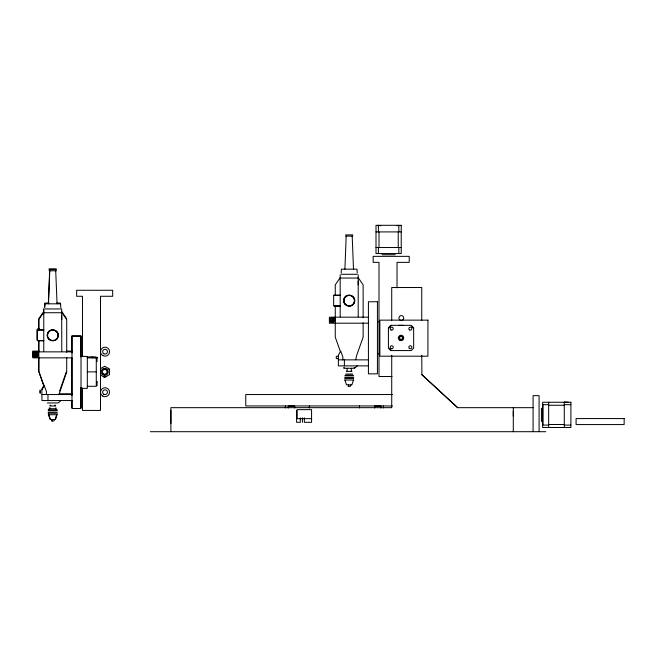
<?xml version="1.0" encoding="UTF-8"?>
<svg xmlns="http://www.w3.org/2000/svg" width="657" height="657" viewBox="0 0 657 657"><rect width="100%" height="100%" fill="white"/><g stroke="black" fill="none" stroke-linecap="round" stroke-linejoin="round"><path stroke-width="0.99" d="M61.783 319.524L61.783 315.754M170.877 431.698L170.877 407.668L391.72 407.668L391.72 355.281M358.205 284.851L358.205 281.081M513.289 431.698L513.289 407.668M48.38 303.066L49.669 270.019M48.478 303.821L49.768 270.783M344.9 269.148L346.19 236.109M44.635 306.893L44.857 303.066L48.955 303.066M44.733 307.657L44.955 303.821L60.592 303.821M341.155 272.983L341.377 269.148L357.014 269.148L357.236 272.983M355.724 359.749L356.562 355.733L363.132 337.131L363.132 322.776M59.475 393.067L66.71 371.805L66.71 357.449M59.656 390.964L66.283 371.969M55.377 418.772L56.625 414.912M57.044 414.707L55.475 419.527L50.072 419.527L48.511 414.707M353.458 380.033L351.897 384.854L346.494 384.854L344.933 380.033M46.45 394.479L46.466 391.72L44.315 385.823L41.958 389.732M54.58 419.527L53.825 421.03L51.722 421.03M350.994 384.854L350.247 386.357L348.144 386.357M44.216 385.068L41.859 388.969L41.958 400.548L71.999 400.548M43.666 311.574L38.738 318.76L38.738 329.042M43.764 312.33L38.837 319.524L38.837 329.806M340.186 277.656L335.259 284.851L335.259 295.133M342.806 359.864L342.888 357.047L340.737 351.15L338.38 355.059L338.38 365.875L368.421 365.875M40.061 390.02L40.061 392.73M40.159 390.784L40.159 393.486M388.418 328.344L391.424 325.338M60.887 400.548L58.186 402.946L47.37 402.946M357.309 365.875L354.599 368.273L343.792 368.273M101.071 368.314L104.685 366.228L109.53 369.029L109.53 374.63L104.685 377.43L101.137 375.377M87.315 357.704L97.047 357.851M377.808 225.597L380.805 225.597M396.426 225.597L399.431 225.597M376.001 231.913L401.23 231.913M345.59 234.91L352.801 234.91M345.59 236.109L352.801 236.109M376.001 247.525L401.23 247.525M382.013 254.735L395.227 254.735M49.07 268.82L56.28 268.82M49.168 269.584L56.379 269.584M49.07 270.019L49.554 270.019M49.168 270.783L56.379 270.783M341.155 274.273L357.236 274.273M340.186 278.051L358.205 278.051M333.928 295.133L340.186 295.133M340.186 295.404L333.657 295.404L333.657 305.875L340.186 305.875M56.584 303.066L60.493 303.066L60.814 307.657M334.183 306.137L340.186 306.137M44.733 308.946L60.814 308.946M43.764 312.724L61.783 312.724M368.421 317.183L329.371 317.183L329.371 323.187L368.421 323.187M377.438 321.741L379.237 321.741M37.408 329.042L39.453 329.042M39.215 329.313L37.137 329.313L37.137 339.792L37.663 339.792M37.506 329.806L43.764 329.806M43.764 330.077L37.235 330.077L37.235 340.548L43.764 340.548M37.761 340.811L43.764 340.811M39.215 351.093L32.85 351.093L32.85 357.104M66.891 351.093L71.9 351.093M71.999 351.856L32.949 351.856L32.949 357.86L71.999 357.86M377.438 353.704L379.237 353.704M80.918 355.659L82.716 355.659M338.38 356.11L336.277 356.406L336.277 358.508L338.38 358.812M81.016 356.414L87.324 356.414L87.324 388.377L81.016 388.377M88.605 356.989L95.758 356.989M87.315 357.277L88.555 357.277M90.945 357.277L93.425 357.277M95.807 357.277L97.047 357.277L97.047 361.572M87.266 357.457L96.275 357.457L96.275 386.291L87.266 386.291M88.605 357.646L97.047 357.704M338.38 359.864L368.421 359.864M343.636 367.674L344.383 367.674M354.008 367.674L354.755 367.674M346.37 371.336L352.021 371.336M87.422 371.878L96.275 371.878M345.738 374.038L352.653 374.038M421.917 374.662L421.745 355.281M345.442 375.229L352.949 375.229M344.687 375.829L353.704 375.829M392.015 376.518L378.999 376.518L378.999 262.365L373.168 262.365L373.168 256.353L409.212 256.353L409.212 262.365L397.017 262.365L397.017 287.84M103.453 376.716L105.917 376.716M344.687 377.455L353.704 377.455M344.687 378.539L353.704 378.539M344.687 380.033L353.704 380.033M58.884 393.781L71.9 393.781M41.958 394.537L71.999 394.537M392.401 394.529L245.767 394.529L245.767 405.944L392.401 405.944M542.649 404.663L548.661 404.663M564.281 404.663L570.892 404.663M49.85 405.254L50.852 405.254M54.671 405.254L55.5 405.254M548.661 405.262L564.281 405.262M49.948 406.01L55.599 406.01M457.584 407.668L533.057 407.668M49.218 407.956L50.236 407.956M55.664 407.956L56.132 407.956M49.324 408.711L56.231 408.711M48.922 409.139L49.686 409.155M48.166 409.746L49.489 409.746M55.861 409.746L57.184 409.746M49.02 409.902L56.527 409.902M48.273 410.502L57.282 410.502M48.273 412.128L57.282 412.128M48.166 412.456L48.979 412.448M48.273 413.212L57.282 413.212M48.273 414.707L57.282 414.707M311.566 418.657L297.145 418.657L297.145 409.648L311.566 409.648L311.582 422.303L304.355 422.303L304.355 417.86M50.334 418.772L48.413 413.951M51.624 420.275L52.149 420.275M548.661 424.488L564.281 424.488M542.649 425.087L548.661 425.087M564.281 425.087L570.892 425.087M150.33 431.698L545.811 431.698M96.431 381.865L97.047 381.914M411.849 326.545L413.647 328.344M389.617 348.768L391.424 350.575M358.205 277.656L363.132 284.851L363.132 317.651M61.684 311.574L66.612 318.76M61.783 312.33L66.71 319.524L66.71 352.324M108.298 368.314L109.119 369.743M340.408 351.7L335.259 337.131L335.259 323.137M43.559 384.706L38.738 371.041L38.738 358.049M43.986 386.373L38.837 371.805L38.837 340.811M348.292 384.854L348.67 386.357M51.87 419.527L52.248 421.03M352.201 236.109L353.491 269.148M55.681 270.019L57.069 303.821M568.486 402.265L564.281 401.961L564.281 427.493M548.661 402.265L548.661 427.493M542.953 405.262L542.953 424.488M541.45 408.268L541.45 421.482M539.085 431.698L539.085 395.654L533.082 395.654L533.082 431.698M513.289 411.257L513.289 416.062M421.745 320.32L421.745 287.52L391.72 287.52L391.72 320.099M403.439 325.338L398.627 325.338M398.832 225.302L398.832 231.913M398.832 247.525L398.832 253.536M398.232 231.913L398.232 247.525M383.491 405.944L383.491 407.948M381.06 408.005L381.06 406.067L374.63 406.067L374.63 408.005M379.007 231.913L379.007 247.525M378.407 225.302L378.407 231.913M378.407 247.525L378.407 253.536M359.486 405.944L359.486 407.948M358.205 274.872L358.205 316.699M351.298 368.273L351.298 371.32M347.093 368.273L347.093 371.32M344.391 359.864L344.391 365.875M340.186 274.872L340.186 316.699M335.382 317.183L335.382 323.187M335.259 306.137L335.259 318.136M309.365 405.944L309.365 407.948M302.434 417.86L302.434 422.303M300.315 417.86L300.315 422.303L296.586 422.303L296.586 410.321M294.673 408.005L294.673 406.067L288.242 406.067L288.242 408.005M285.36 405.944L285.36 407.948M170.877 410.223L170.877 423.428M97.047 381.487L97.047 385.782M92.185 357.277L92.185 357.851M82.478 356.751L82.478 296.274L76.647 296.274L76.647 290.271L112.692 290.271L112.692 296.274L100.496 296.274L100.496 410.436L82.478 410.436L82.478 388.008M80.918 356.923L80.918 335.661L71.9 335.661L71.9 352.932M80.918 387.458L80.918 407.767M71.9 358.008L71.9 395.58M71.9 400.655L71.9 407.767M61.684 308.782L61.783 351.372M47.969 394.537L47.969 400.548M43.764 309.546L43.764 351.372M43.666 308.782L43.666 313.98M38.738 341.057L38.738 351.052M400.704 320.304A2.406 2.406 0 0 1 399.357 316.6A2.406 2.406 0 0 1 403.299 316.6A2.406 2.406 0 0 1 401.953 320.304M107.436 372.568A2.85 2.85 0 0 1 107.157 373.258M106.705 373.849A2.85 2.85 0 0 1 106.114 374.301M105.424 374.58A2.85 2.85 0 0 1 103.946 374.58M103.256 374.301A2.85 2.85 0 0 1 102.664 373.849M102.664 369.817A2.85 2.85 0 0 1 105.424 369.078M106.114 369.357A2.85 2.85 0 0 1 106.705 369.817M107.157 370.4A2.85 2.85 0 0 1 107.436 371.09M34.156 352.398A2.406 2.406 0 0 1 37.556 352.398M34.369 352.612A2.102 2.102 0 0 1 37.342 352.612M47.46 333.887C45.366 340.646 56.518 343.636 58.095 336.737C60.181 329.97 49.029 326.981 47.46 333.887M343.874 299.214C341.788 305.973 352.94 308.962 354.517 302.064C356.603 295.297 345.451 292.308 343.874 299.214M390.816 325.338L388.418 327.744L388.418 348.169L390.816 350.575L411.249 350.575L413.647 348.169L413.647 327.744L411.249 325.338L390.816 325.338M401.23 225.302L376.001 225.302L376.001 253.536L401.23 253.536L401.23 225.302M377.438 301.752L368.421 301.752L368.421 373.849L377.438 373.849L377.438 301.752M332.672 318.686L332.072 318.686L332.072 319.885L330.873 319.885L330.873 320.485L332.072 320.485L332.072 321.684L332.672 321.684L332.672 320.485L333.879 320.485L333.879 319.885L332.672 319.885L332.672 318.686M427.929 320.14L379.869 320.14L379.869 356.184L427.929 356.184L427.929 320.14M81.016 336.425L71.999 336.425L71.999 408.523L81.016 408.523L81.016 336.425M36.258 353.359L35.65 353.359L35.65 354.558L34.451 354.558L34.451 355.158L35.65 355.158L35.65 356.357L36.258 356.357L36.258 355.158L37.457 355.158L37.457 354.558L36.258 354.558L36.258 353.359M570.892 402.265L542.649 402.265L542.649 427.493L570.892 427.493L570.892 402.265M624.15 418.566L576.09 418.566L576.09 424.57L624.15 424.57L624.15 418.566M457.609 407.668L421.86 374.662L457.642 407.668M102.164 374.35A3.564 3.564 0 0 0 108.126 372.749A3.564 3.564 0 0 0 103.765 368.388A3.564 3.564 0 0 0 102.164 374.35M103.494 373.899A2.39 2.39 0 0 0 107.075 371.829A2.39 2.39 0 0 0 103.494 369.76A2.39 2.39 0 0 0 103.494 373.899M102.788 355.568A4.509 4.509 0 0 0 109.547 351.667A4.509 4.509 0 0 0 102.788 347.767A4.509 4.509 0 0 0 102.788 355.568M103.839 353.745A2.406 2.406 0 0 0 107.444 351.667A2.406 2.406 0 0 0 103.839 349.59A2.406 2.406 0 0 0 103.839 353.745M102.788 396.122A4.509 4.509 0 0 0 109.547 392.221A4.509 4.509 0 0 0 102.788 388.32A4.509 4.509 0 0 0 102.788 396.122M103.839 394.299A2.406 2.406 0 0 0 107.444 392.221A2.406 2.406 0 0 0 103.839 390.135A2.406 2.406 0 0 0 103.839 394.299M34.755 356.94A2.406 2.406 0 0 0 38.361 354.854A2.406 2.406 0 0 0 34.755 352.776A2.406 2.406 0 0 0 34.755 356.94M34.468 356.34A2.102 2.102 0 0 0 37.983 355.404A2.102 2.102 0 0 0 35.412 352.825A2.102 2.102 0 0 0 34.468 356.34M48.881 339.201A5.502 5.502 0 0 0 58.095 336.737A5.502 5.502 0 0 0 51.353 329.995A5.502 5.502 0 0 0 48.881 339.201M50.154 339.841A5.24 5.24 0 0 0 58.013 335.308A5.24 5.24 0 0 0 50.154 330.775A5.24 5.24 0 0 0 50.154 339.841M331.169 322.267A2.406 2.406 0 0 0 334.774 320.181A2.406 2.406 0 0 0 331.169 318.103A2.406 2.406 0 0 0 331.169 322.267M331.325 322.004A2.102 2.102 0 0 0 334.479 320.181A2.102 2.102 0 0 0 331.325 318.366A2.102 2.102 0 0 0 331.325 322.004M345.303 304.528A5.502 5.502 0 0 0 354.517 302.064A5.502 5.502 0 0 0 347.767 295.322A5.502 5.502 0 0 0 345.303 304.528M346.576 305.168A5.24 5.24 0 0 0 354.435 300.635A5.24 5.24 0 0 0 346.576 296.102A5.24 5.24 0 0 0 346.576 305.168M390.972 329.945A1.503 1.503 0 0 0 393.223 328.648A1.503 1.503 0 0 0 390.972 327.342A1.503 1.503 0 0 0 390.972 329.945M409.59 329.945A1.503 1.503 0 0 0 411.849 328.648A1.503 1.503 0 0 0 409.59 327.342A1.503 1.503 0 0 0 409.59 329.945M390.972 348.571A1.503 1.503 0 0 0 393.223 347.266A1.503 1.503 0 0 0 390.972 345.968A1.503 1.503 0 0 0 390.972 348.571M409.286 348.333A1.503 1.503 0 0 0 411.799 347.66A1.503 1.503 0 0 0 409.96 345.82A1.503 1.503 0 0 0 409.286 348.333M399.678 340.301A2.702 2.702 0 0 0 403.735 337.961A2.702 2.702 0 0 0 399.678 335.612A2.702 2.702 0 0 0 399.678 340.301M400.129 339.521A1.799 1.799 0 0 0 402.831 337.961A1.799 1.799 0 0 0 400.129 336.392A1.799 1.799 0 0 0 400.129 339.521M400.285 339.258A1.503 1.503 0 0 0 402.536 337.961A1.503 1.503 0 0 0 400.285 336.655A1.503 1.503 0 0 0 400.285 339.258"/></g></svg>
